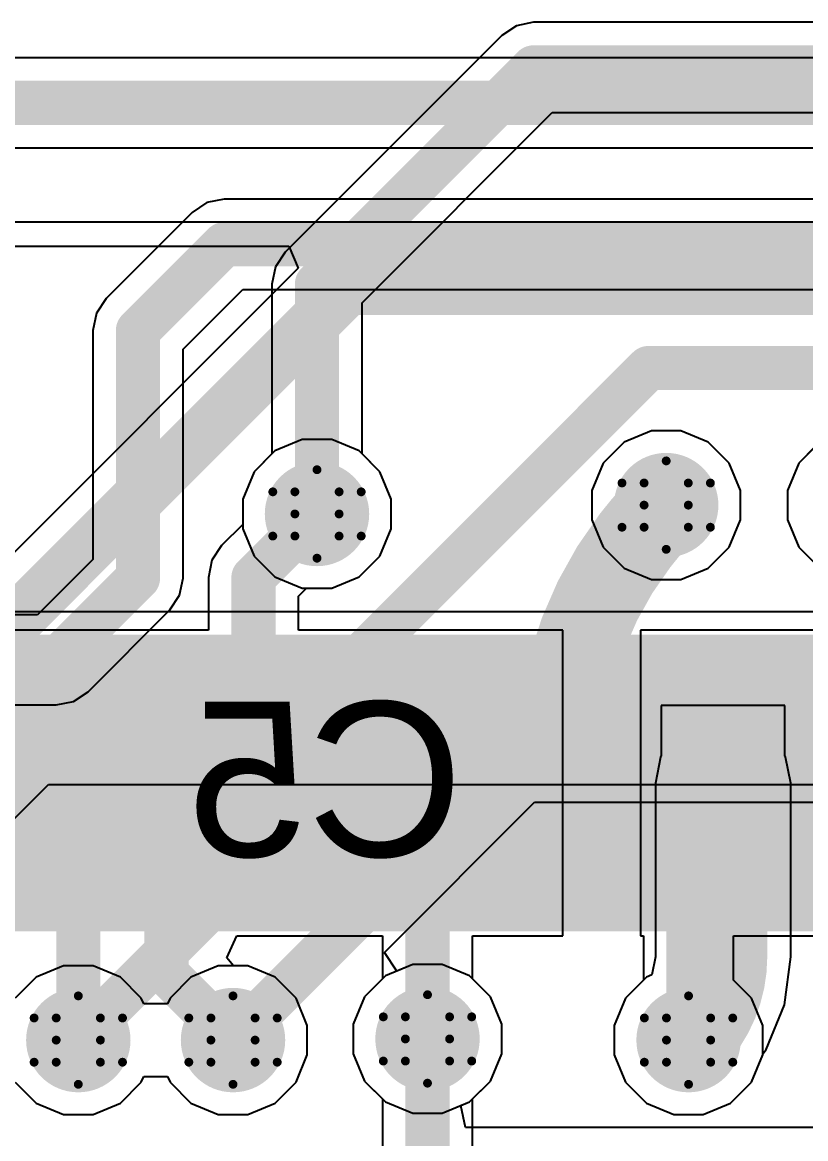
# Model space of a CAD drawing. Header units: inches. Extents: x -0.2 to 15.8, y 0 to 3.5.
# Drawn here: x 0.7143 to 0.8916, y 1.2197 to 1.4722 of the extents above; entities that cross this region are included whole.
import ezdxf

# ---------------------------------------------------------------- set-up
doc = ezdxf.new("R2010")
doc.units = ezdxf.units.IN
doc.header["$MEASUREMENT"] = 0
for name, color, linetype in [('Bottom Layer', 5, 'Continuous'), ('Bottom Overlay', 54, 'Continuous'), ('Bottom Paste', 16, 'Continuous'), ('Bottom Solder', 6, 'Continuous'), ('Drill Drawing', 1, 'Continuous'), ('Signal_1', 16, 'Continuous'), ('Signal_2', 76, 'Continuous'), ('Top Layer', 1, 'Continuous'), ('Top Paste', 8, 'Continuous'), ('Top Solder', 216, 'Continuous'), ('Via Holes', 16, 'Continuous')]:
    doc.layers.add(name, color=color, linetype=linetype)
doc.styles.add('Arial', font='', dxfattribs={"height": 0.2})
doc.styles.get('Arial').set_extended_font_data('Arial')

msp = doc.modelspace()

# ---------------------------------------------------------------- hatches: boundary and pattern name
at = {"layer": 'Bottom Layer'}
h = msp.add_hatch(color=5, dxfattribs=at)
edge = h.paths.add_edge_path()
edge.add_arc((0.86, 1.363), 0.01181, 0, 360)
h = msp.add_hatch(color=5, dxfattribs=at)
edge = h.paths.add_edge_path()
edge.add_arc((0.781, 1.361), 0.01181, 0, 360)
for points in [[(0.82687, 1.28765), (0.82687, 1.31265), (0.84487, 1.31265), (0.84487, 1.28765)], [(0.86387, 1.28765), (0.86387, 1.31265), (0.88187, 1.31265), (0.88187, 1.28765)]]:
    msp.add_hatch(color=5, dxfattribs=at).paths.add_polyline_path(points)
h = msp.add_hatch(color=5, dxfattribs=at)
edge = h.paths.add_edge_path()
edge.add_arc((0.727, 1.242), 0.01181, 0, 360)
h = msp.add_hatch(color=5, dxfattribs=at)
edge = h.paths.add_edge_path()
edge.add_arc((0.762, 1.242), 0.01181, 0, 360)
h = msp.add_hatch(color=5, dxfattribs=at)
edge = h.paths.add_edge_path()
edge.add_arc((0.806, 1.24226), 0.01181, 0, 360)
h = msp.add_hatch(color=5, dxfattribs=at)
edge = h.paths.add_edge_path()
edge.add_arc((0.86506, 1.242), 0.01181, 0, 360)
at = {"layer": 'Bottom Paste'}
for points in [[(0.82687, 1.28765), (0.82687, 1.31265), (0.84487, 1.31265), (0.84487, 1.28765)], [(0.86387, 1.28765), (0.86387, 1.31265), (0.88187, 1.31265), (0.88187, 1.28765)]]:
    msp.add_hatch(color=16, dxfattribs=at).paths.add_polyline_path(points)
at = {"layer": 'Bottom Solder'}
for points in [[(0.82451, 1.28529), (0.82451, 1.31501), (0.84723, 1.31501), (0.84723, 1.28529)], [(0.86151, 1.28529), (0.86151, 1.31501), (0.88423, 1.31501), (0.88423, 1.28529)]]:
    msp.add_hatch(color=6, dxfattribs=at).paths.add_polyline_path(points)
at = {"layer": 'Signal_1'}
h = msp.add_hatch(color=16, dxfattribs=at)
edge = h.paths.add_edge_path()
edge.add_arc((0.86, 1.363), 0.01181, 0, 360)
h = msp.add_hatch(color=16, dxfattribs=at)
edge = h.paths.add_edge_path()
edge.add_arc((0.781, 1.361), 0.01181, 0, 360)
h = msp.add_hatch(color=16, dxfattribs=at)
edge = h.paths.add_edge_path()
edge.add_arc((0.727, 1.242), 0.01181, 0, 360)
h = msp.add_hatch(color=16, dxfattribs=at)
edge = h.paths.add_edge_path()
edge.add_arc((0.762, 1.242), 0.01181, 0, 360)
h = msp.add_hatch(color=16, dxfattribs=at)
edge = h.paths.add_edge_path()
edge.add_arc((0.806, 1.24226), 0.01181, 0, 360)
h = msp.add_hatch(color=16, dxfattribs=at)
edge = h.paths.add_edge_path()
edge.add_arc((0.86506, 1.242), 0.01181, 0, 360)
at = {"layer": 'Signal_2'}
h = msp.add_hatch(color=76, dxfattribs=at)
edge = h.paths.add_edge_path()
edge.add_arc((0.86, 1.363), 0.01181, 0, 360)
h = msp.add_hatch(color=76, dxfattribs=at)
edge = h.paths.add_edge_path()
edge.add_arc((0.781, 1.361), 0.01181, 0, 360)
h = msp.add_hatch(color=76, dxfattribs=at)
edge = h.paths.add_edge_path()
edge.add_arc((0.727, 1.242), 0.01181, 0, 360)
h = msp.add_hatch(color=76, dxfattribs=at)
edge = h.paths.add_edge_path()
edge.add_arc((0.762, 1.242), 0.01181, 0, 360)
h = msp.add_hatch(color=76, dxfattribs=at)
edge = h.paths.add_edge_path()
edge.add_arc((0.806, 1.24226), 0.01181, 0, 360)
h = msp.add_hatch(color=76, dxfattribs=at)
edge = h.paths.add_edge_path()
edge.add_arc((0.86506, 1.242), 0.01181, 0, 360)
at = {"layer": 'Top Layer'}
h = msp.add_hatch(color=1, dxfattribs=at)
edge = h.paths.add_edge_path()
edge.add_arc((0.86, 1.363), 0.01181, 0, 360)
h = msp.add_hatch(color=1, dxfattribs=at)
edge = h.paths.add_edge_path()
edge.add_arc((0.781, 1.361), 0.01181, 0, 360)
for points in [[(0.73317, 1.32968), (0.73317, 1.27062), (0.72136, 1.27062), (0.72136, 1.32968)], [(0.75285, 1.32968), (0.75285, 1.27062), (0.74104, 1.27062), (0.74104, 1.32968)], [(0.77254, 1.32968), (0.77254, 1.27062), (0.76073, 1.27062), (0.76073, 1.32968)], [(0.79222, 1.32968), (0.79222, 1.27062), (0.78041, 1.27062), (0.78041, 1.32968)], [(0.81191, 1.32968), (0.81191, 1.27062), (0.8001, 1.27062), (0.8001, 1.32968)], [(0.83159, 1.32968), (0.83159, 1.27062), (0.81978, 1.27062), (0.81978, 1.32968)], [(0.85128, 1.32968), (0.85128, 1.27062), (0.83947, 1.27062), (0.83947, 1.32968)], [(0.87096, 1.32968), (0.87096, 1.27062), (0.85915, 1.27062), (0.85915, 1.32968)], [(0.89065, 1.32968), (0.89065, 1.27062), (0.87884, 1.27062), (0.87884, 1.32968)]]:
    msp.add_hatch(color=1, dxfattribs=at).paths.add_polyline_path(points)
h = msp.add_hatch(color=1, dxfattribs=at)
edge = h.paths.add_edge_path()
edge.add_arc((0.727, 1.242), 0.01181, 0, 360)
h = msp.add_hatch(color=1, dxfattribs=at)
edge = h.paths.add_edge_path()
edge.add_arc((0.762, 1.242), 0.01181, 0, 360)
h = msp.add_hatch(color=1, dxfattribs=at)
edge = h.paths.add_edge_path()
edge.add_arc((0.806, 1.24226), 0.01181, 0, 360)
h = msp.add_hatch(color=1, dxfattribs=at)
edge = h.paths.add_edge_path()
edge.add_arc((0.86506, 1.242), 0.01181, 0, 360)
at = {"layer": 'Top Paste'}
for points in [[(0.73317, 1.32968), (0.73317, 1.27062), (0.72136, 1.27062), (0.72136, 1.32968)], [(0.75285, 1.32968), (0.75285, 1.27062), (0.74104, 1.27062), (0.74104, 1.32968)], [(0.77254, 1.32968), (0.77254, 1.27062), (0.76073, 1.27062), (0.76073, 1.32968)], [(0.79222, 1.32968), (0.79222, 1.27062), (0.78041, 1.27062), (0.78041, 1.32968)], [(0.81191, 1.32968), (0.81191, 1.27062), (0.8001, 1.27062), (0.8001, 1.32968)], [(0.83159, 1.32968), (0.83159, 1.27062), (0.81978, 1.27062), (0.81978, 1.32968)], [(0.85128, 1.32968), (0.85128, 1.27062), (0.83947, 1.27062), (0.83947, 1.32968)], [(0.87096, 1.32968), (0.87096, 1.27062), (0.85915, 1.27062), (0.85915, 1.32968)], [(0.89065, 1.32968), (0.89065, 1.27062), (0.87884, 1.27062), (0.87884, 1.32968)]]:
    msp.add_hatch(color=8, dxfattribs=at).paths.add_polyline_path(points)
at = {"layer": 'Top Solder'}
for points in [[(0.71748, 1.33368), (0.71748, 1.26662), (0.69767, 1.26662), (0.69767, 1.33368)], [(0.73717, 1.33368), (0.73717, 1.26662), (0.71736, 1.26662), (0.71736, 1.33368)], [(0.75685, 1.33368), (0.75685, 1.26662), (0.73704, 1.26662), (0.73704, 1.33368)], [(0.77654, 1.33368), (0.77654, 1.26662), (0.75673, 1.26662), (0.75673, 1.33368)], [(0.79622, 1.33368), (0.79622, 1.26662), (0.77641, 1.26662), (0.77641, 1.33368)], [(0.81591, 1.33368), (0.81591, 1.26662), (0.7961, 1.26662), (0.7961, 1.33368)], [(0.83559, 1.33368), (0.83559, 1.26662), (0.81578, 1.26662), (0.81578, 1.33368)], [(0.85528, 1.33368), (0.85528, 1.26662), (0.83547, 1.26662), (0.83547, 1.33368)], [(0.87496, 1.33368), (0.87496, 1.26662), (0.85515, 1.26662), (0.85515, 1.33368)], [(0.89465, 1.33368), (0.89465, 1.26662), (0.87484, 1.26662), (0.87484, 1.33368)]]:
    msp.add_hatch(color=216, dxfattribs=at).paths.add_polyline_path(points)
at = {"layer": 'Via Holes'}
h = msp.add_hatch(color=7, dxfattribs=at)
edge = h.paths.add_edge_path()
edge.add_arc((0.86, 1.363), 0.00591, 0, 360)
h = msp.add_hatch(color=7, dxfattribs=at)
edge = h.paths.add_edge_path()
edge.add_arc((0.781, 1.361), 0.00591, 0, 360)
h = msp.add_hatch(color=7, dxfattribs=at)
edge = h.paths.add_edge_path()
edge.add_arc((0.727, 1.242), 0.00591, 0, 360)
h = msp.add_hatch(color=7, dxfattribs=at)
edge = h.paths.add_edge_path()
edge.add_arc((0.762, 1.242), 0.00591, 0, 360)
h = msp.add_hatch(color=7, dxfattribs=at)
edge = h.paths.add_edge_path()
edge.add_arc((0.806, 1.24226), 0.00591, 0, 360)
h = msp.add_hatch(color=7, dxfattribs=at)
edge = h.paths.add_edge_path()
edge.add_arc((0.86506, 1.242), 0.00591, 0, 360)

# ---------------------------------------------------------------- linework, layer by layer
at = {"layer": 'Bottom Layer'}
for p, q in [((0.90612, 1.4642), (0.70511, 1.4642)), ((0.70511, 1.4438), (0.90431, 1.4438)), ((0.76, 1.4322), (0.7561, 1.43142)), ((0.89978, 1.4322), (0.76, 1.4322)), ((0.75279, 1.42921), (0.73329, 1.40971)), ((0.7561, 1.43142), (0.75279, 1.42921)), ((0.7507, 1.39828), (0.76422, 1.4118)), ((0.76422, 1.4118), (0.904, 1.4118)), ((0.73329, 1.40971), (0.73108, 1.4064)), ((0.73108, 1.4064), (0.7303, 1.4025)), ((0.7303, 1.4025), (0.7303, 1.35072)), ((0.7507, 1.3465), (0.7507, 1.39828)), ((0.77766, 1.37781), (0.77148, 1.37525)), ((0.78434, 1.37781), (0.77766, 1.37781)), ((0.79052, 1.37525), (0.78434, 1.37781)), ((0.89475, 1.37725), (0.89002, 1.37252)), ((0.77148, 1.37525), (0.76675, 1.37052)), ((0.79525, 1.37052), (0.79052, 1.37525)), ((0.89002, 1.37252), (0.88747, 1.36634)), ((0.76675, 1.37052), (0.76419, 1.36434)), ((0.79781, 1.36434), (0.79525, 1.37052)), ((0.88747, 1.36634), (0.88747, 1.35966)), ((0.76419, 1.36434), (0.76419, 1.35766)), ((0.79781, 1.35766), (0.79781, 1.36434)), ((0.88747, 1.35966), (0.89002, 1.35348)), ((0.76419, 1.35766), (0.76675, 1.35148)), ((0.79525, 1.35148), (0.79781, 1.35766)), ((0.89002, 1.35348), (0.89475, 1.34875)), ((0.76675, 1.35148), (0.77148, 1.34675)), ((0.79052, 1.34675), (0.79525, 1.35148)), ((0.7303, 1.35072), (0.71778, 1.3382)), ((0.74992, 1.3426), (0.7507, 1.3465)), ((0.77148, 1.34675), (0.77766, 1.34419)), ((0.78434, 1.34419), (0.79052, 1.34675)), ((0.77766, 1.34419), (0.78434, 1.34419)), ((0.74771, 1.33929), (0.74992, 1.3426)), ((0.72921, 1.32079), (0.74771, 1.33929)), ((0.71778, 1.3382), (0.62522, 1.3382)), ((0.7259, 1.31858), (0.72921, 1.32079)), ((0.722, 1.3178), (0.7259, 1.31858)), ((0.621, 1.3178), (0.722, 1.3178)), ((0.88687, 1.31765), (0.85887, 1.31765)), ((0.85887, 1.31765), (0.85887, 1.3062)), ((0.88687, 1.3062), (0.88687, 1.31765)), ((0.85874, 1.306), (0.85758, 1.30015)), ((0.85887, 1.3062), (0.85874, 1.306)), ((0.887, 1.306), (0.88687, 1.3062)), ((0.88816, 1.30015), (0.887, 1.306)), ((0.85758, 1.30015), (0.85758, 1.26087)), ((0.88816, 1.26087), (0.88816, 1.30015)), ((0.85758, 1.26083), (0.85677, 1.25677)), ((0.85758, 1.26087), (0.85758, 1.26083)), ((0.8868, 1.24999), (0.88823, 1.26087)), ((0.88823, 1.26087), (0.88816, 1.26087)), ((0.72366, 1.25881), (0.71748, 1.25625)), ((0.73034, 1.25881), (0.72366, 1.25881)), ((0.73652, 1.25625), (0.73034, 1.25881)), ((0.75866, 1.25881), (0.75248, 1.25625)), ((0.76534, 1.25881), (0.75866, 1.25881)), ((0.77152, 1.25625), (0.76534, 1.25881)), ((0.80266, 1.25907), (0.79648, 1.25651)), ((0.80934, 1.25907), (0.80266, 1.25907)), ((0.81552, 1.25651), (0.80934, 1.25907)), ((0.71748, 1.25625), (0.71275, 1.25152)), ((0.74125, 1.25152), (0.73652, 1.25625)), ((0.75248, 1.25625), (0.74775, 1.25152)), ((0.77625, 1.25152), (0.77152, 1.25625)), ((0.79648, 1.25651), (0.79175, 1.25178)), ((0.82025, 1.25178), (0.81552, 1.25651)), ((0.85553, 1.25625), (0.8508, 1.25152)), ((0.85677, 1.25677), (0.85553, 1.25625)), ((0.74179, 1.25021), (0.74125, 1.25152)), ((0.74721, 1.25021), (0.74179, 1.25021)), ((0.74775, 1.25152), (0.74721, 1.25021)), ((0.77881, 1.24534), (0.77625, 1.25152)), ((0.79175, 1.25178), (0.78919, 1.2456)), ((0.82281, 1.2456), (0.82025, 1.25178)), ((0.8508, 1.25152), (0.84824, 1.24534)), ((0.8826, 1.23985), (0.8868, 1.24999)), ((0.77881, 1.23866), (0.77881, 1.24534)), ((0.78919, 1.2456), (0.78919, 1.23892)), ((0.82281, 1.23892), (0.82281, 1.2456)), ((0.84824, 1.24534), (0.84824, 1.23866)), ((0.88187, 1.23889), (0.8826, 1.23985)), ((0.77625, 1.23248), (0.77881, 1.23866)), ((0.78919, 1.23892), (0.79175, 1.23274)), ((0.82025, 1.23274), (0.82281, 1.23892)), ((0.84824, 1.23866), (0.8508, 1.23248)), ((0.87931, 1.23248), (0.88187, 1.23866)), ((0.88187, 1.23866), (0.88187, 1.23889)), ((0.71275, 1.23248), (0.71748, 1.22775)), ((0.73652, 1.22775), (0.74125, 1.23248)), ((0.74125, 1.23248), (0.74179, 1.23379)), ((0.74179, 1.23379), (0.74721, 1.23379)), ((0.74721, 1.23379), (0.74775, 1.23248)), ((0.74775, 1.23248), (0.75248, 1.22775)), ((0.77152, 1.22775), (0.77625, 1.23248)), ((0.79175, 1.23274), (0.79648, 1.22801)), ((0.81552, 1.22801), (0.82025, 1.23274)), ((0.8508, 1.23248), (0.85553, 1.22775)), ((0.87458, 1.22775), (0.87931, 1.23248)), ((0.71748, 1.22775), (0.72366, 1.22519)), ((0.73034, 1.22519), (0.73652, 1.22775)), ((0.75248, 1.22775), (0.75866, 1.22519)), ((0.76534, 1.22519), (0.77152, 1.22775)), ((0.79648, 1.22801), (0.80266, 1.22545)), ((0.80934, 1.22545), (0.81552, 1.22801)), ((0.85553, 1.22775), (0.86171, 1.22519)), ((0.8684, 1.22519), (0.87458, 1.22775)), ((0.72366, 1.22519), (0.73034, 1.22519)), ((0.75866, 1.22519), (0.76534, 1.22519)), ((0.80266, 1.22545), (0.80934, 1.22545)), ((0.86171, 1.22519), (0.8684, 1.22519))]:
    msp.add_line(p, q, dxfattribs=at)
for points in [[(0.69153, 1.454, 0.01, 0.01, 0), (0.91035, 1.454, 0.01, 0.01, 0)], [(0.7405, 1.4025, 0.01, 0.01, 0), (0.76, 1.422, 0.01, 0.01, 0)], [(0.76, 1.422, 0.01, 0.01, 0), (0.904, 1.422, 0.01, 0.01, 0)], [(0.7405, 1.3465, 0.01, 0.01, 0), (0.7405, 1.4025, 0.01, 0.01, 0)], [(0.85295, 1.35497, 0.02, 0.02, -0.032461), (0.86, 1.363, 0.02, 0.02, 0)], [(0.83608, 1.31055, 0.02, 0.02, -0.147325), (0.85295, 1.35497, 0.02, 0.02, 0)], [(0.722, 1.328, 0.01, 0.01, 0), (0.7405, 1.3465, 0.01, 0.01, 0)], [(0.621, 1.328, 0.01, 0.01, 0), (0.722, 1.328, 0.01, 0.01, 0)], [(0.83587, 1.30475, 0.02, 0.02, -0.017629), (0.83608, 1.31055, 0.02, 0.02, 0)], [(0.83608, 1.3, 0.02, 0.02, 0), (0.83608, 1.31055, 0.02, 0.02, 0)], [(0.83587, 1.30015, 0.02, 0.02, 0), (0.83587, 1.30475, 0.02, 0.02, 0)], [(0.87287, 1.26087, 0.02, 0.02, 0), (0.87287, 1.30015, 0.02, 0.02, 0)], [(0.87287, 1.26087, 0.02, 0.02, -0.198912), (0.86506, 1.242, 0.02, 0.02, 0)]]:
    msp.add_lwpolyline(points, format="xyseb", dxfattribs=at)
for points in [[(0.7575, 1.422, 0.005, 0.005, 1), (0.7625, 1.422, 0.005, 0.005, 1)], [(0.7575, 1.422, 0.005, 0.005, 1), (0.7625, 1.422, 0.005, 0.005, 1)], [(0.738, 1.4025, 0.005, 0.005, 1), (0.743, 1.4025, 0.005, 0.005, 1)], [(0.738, 1.4025, 0.005, 0.005, 1), (0.743, 1.4025, 0.005, 0.005, 1)], [(0.855, 1.363, 0.01, 0.01, 1), (0.865, 1.363, 0.01, 0.01, 1)], [(0.84795, 1.35497, 0.01, 0.01, 1), (0.85795, 1.35497, 0.01, 0.01, 1)], [(0.84795, 1.35497, 0.01, 0.01, 1), (0.85795, 1.35497, 0.01, 0.01, 1)], [(0.738, 1.3465, 0.005, 0.005, 1), (0.743, 1.3465, 0.005, 0.005, 1)], [(0.738, 1.3465, 0.005, 0.005, 1), (0.743, 1.3465, 0.005, 0.005, 1)], [(0.7195, 1.328, 0.005, 0.005, 1), (0.7245, 1.328, 0.005, 0.005, 1)], [(0.7195, 1.328, 0.005, 0.005, 1), (0.7245, 1.328, 0.005, 0.005, 1)], [(0.83108, 1.31055, 0.01, 0.01, 1), (0.84108, 1.31055, 0.01, 0.01, 1)], [(0.83108, 1.31055, 0.01, 0.01, 1), (0.84108, 1.31055, 0.01, 0.01, 1)], [(0.83108, 1.31055, 0.01, 0.01, 1), (0.84108, 1.31055, 0.01, 0.01, 1)], [(0.83087, 1.30475, 0.01, 0.01, 1), (0.84087, 1.30475, 0.01, 0.01, 1)], [(0.83087, 1.30475, 0.01, 0.01, 1), (0.84087, 1.30475, 0.01, 0.01, 1)], [(0.83087, 1.30015, 0.01, 0.01, 1), (0.84087, 1.30015, 0.01, 0.01, 1)], [(0.83108, 1.3, 0.01, 0.01, 1), (0.84108, 1.3, 0.01, 0.01, 1)], [(0.86787, 1.30015, 0.01, 0.01, 1), (0.87787, 1.30015, 0.01, 0.01, 1)], [(0.86787, 1.26087, 0.01, 0.01, 1), (0.87787, 1.26087, 0.01, 0.01, 1)], [(0.86787, 1.26087, 0.01, 0.01, 1), (0.87787, 1.26087, 0.01, 0.01, 1)], [(0.86006, 1.242, 0.01, 0.01, 1), (0.87006, 1.242, 0.01, 0.01, 1)]]:
    msp.add_lwpolyline(points, format="xyseb", close=True, dxfattribs=at)
at = {"layer": 'Bottom Overlay'}
for points in [[(0.82337, 1.28415, 0.005, 0.005, 0), (0.82337, 1.31615, 0.005, 0.005, 0)], [(0.82337, 1.31615, 0.005, 0.005, 0), (0.84337, 1.31615, 0.005, 0.005, 0)], [(0.86537, 1.31615, 0.005, 0.005, 0), (0.88537, 1.31615, 0.005, 0.005, 0)], [(0.88537, 1.28415, 0.005, 0.005, 0), (0.88537, 1.31615, 0.005, 0.005, 0)], [(0.82337, 1.28415, 0.005, 0.005, 0), (0.84337, 1.28415, 0.005, 0.005, 0)], [(0.86537, 1.28415, 0.005, 0.005, 0), (0.88537, 1.28415, 0.005, 0.005, 0)]]:
    msp.add_lwpolyline(points, format="xyseb", dxfattribs=at)
for points in [[(0.82212, 1.31615, 0.0025, 0.0025, 1), (0.82462, 1.31615, 0.0025, 0.0025, 1)], [(0.82212, 1.31615, 0.0025, 0.0025, 1), (0.82462, 1.31615, 0.0025, 0.0025, 1)], [(0.84212, 1.31615, 0.0025, 0.0025, 1), (0.84462, 1.31615, 0.0025, 0.0025, 1)], [(0.86412, 1.31615, 0.0025, 0.0025, 1), (0.86662, 1.31615, 0.0025, 0.0025, 1)], [(0.88412, 1.31615, 0.0025, 0.0025, 1), (0.88662, 1.31615, 0.0025, 0.0025, 1)], [(0.88412, 1.31615, 0.0025, 0.0025, 1), (0.88662, 1.31615, 0.0025, 0.0025, 1)], [(0.82212, 1.28415, 0.0025, 0.0025, 1), (0.82462, 1.28415, 0.0025, 0.0025, 1)], [(0.82212, 1.28415, 0.0025, 0.0025, 1), (0.82462, 1.28415, 0.0025, 0.0025, 1)], [(0.84212, 1.28415, 0.0025, 0.0025, 1), (0.84462, 1.28415, 0.0025, 0.0025, 1)], [(0.86412, 1.28415, 0.0025, 0.0025, 1), (0.86662, 1.28415, 0.0025, 0.0025, 1)], [(0.88412, 1.28415, 0.0025, 0.0025, 1), (0.88662, 1.28415, 0.0025, 0.0025, 1)], [(0.88412, 1.28415, 0.0025, 0.0025, 1), (0.88662, 1.28415, 0.0025, 0.0025, 1)]]:
    msp.add_lwpolyline(points, format="xyseb", close=True, dxfattribs=at)
at = {"layer": 'Drill Drawing'}
for points in [[(0.855, 1.368, 0.002, 0.002, 0), (0.86, 1.373, 0.002, 0.002, 0)], [(0.86, 1.373, 0.002, 0.002, 0), (0.865, 1.368, 0.002, 0.002, 0)], [(0.776, 1.366, 0.002, 0.002, 0), (0.781, 1.371, 0.002, 0.002, 0)], [(0.781, 1.371, 0.002, 0.002, 0), (0.786, 1.366, 0.002, 0.002, 0)], [(0.85, 1.368, 0.002, 0.002, 0), (0.855, 1.363, 0.002, 0.002, 0)], [(0.85, 1.368, 0.002, 0.002, 0), (0.855, 1.368, 0.002, 0.002, 0)], [(0.865, 1.368, 0.002, 0.002, 0), (0.87, 1.368, 0.002, 0.002, 0)], [(0.865, 1.363, 0.002, 0.002, 0), (0.87, 1.368, 0.002, 0.002, 0)], [(0.771, 1.366, 0.002, 0.002, 0), (0.776, 1.361, 0.002, 0.002, 0)], [(0.771, 1.366, 0.002, 0.002, 0), (0.776, 1.366, 0.002, 0.002, 0)], [(0.786, 1.366, 0.002, 0.002, 0), (0.791, 1.366, 0.002, 0.002, 0)], [(0.786, 1.361, 0.002, 0.002, 0), (0.791, 1.366, 0.002, 0.002, 0)], [(0.85, 1.358, 0.002, 0.002, 0), (0.855, 1.363, 0.002, 0.002, 0)], [(0.865, 1.363, 0.002, 0.002, 0), (0.87, 1.358, 0.002, 0.002, 0)], [(0.771, 1.356, 0.002, 0.002, 0), (0.776, 1.361, 0.002, 0.002, 0)], [(0.786, 1.361, 0.002, 0.002, 0), (0.791, 1.356, 0.002, 0.002, 0)], [(0.85, 1.358, 0.002, 0.002, 0), (0.855, 1.358, 0.002, 0.002, 0)], [(0.855, 1.358, 0.002, 0.002, 0), (0.86, 1.353, 0.002, 0.002, 0)], [(0.86, 1.353, 0.002, 0.002, 0), (0.865, 1.358, 0.002, 0.002, 0)], [(0.865, 1.358, 0.002, 0.002, 0), (0.87, 1.358, 0.002, 0.002, 0)], [(0.771, 1.356, 0.002, 0.002, 0), (0.776, 1.356, 0.002, 0.002, 0)], [(0.776, 1.356, 0.002, 0.002, 0), (0.781, 1.351, 0.002, 0.002, 0)], [(0.781, 1.351, 0.002, 0.002, 0), (0.786, 1.356, 0.002, 0.002, 0)], [(0.786, 1.356, 0.002, 0.002, 0), (0.791, 1.356, 0.002, 0.002, 0)], [(0.722, 1.247, 0.002, 0.002, 0), (0.727, 1.252, 0.002, 0.002, 0)], [(0.727, 1.252, 0.002, 0.002, 0), (0.732, 1.247, 0.002, 0.002, 0)], [(0.757, 1.247, 0.002, 0.002, 0), (0.762, 1.252, 0.002, 0.002, 0)], [(0.762, 1.252, 0.002, 0.002, 0), (0.767, 1.247, 0.002, 0.002, 0)], [(0.801, 1.24726, 0.002, 0.002, 0), (0.806, 1.25226, 0.002, 0.002, 0)], [(0.806, 1.25226, 0.002, 0.002, 0), (0.811, 1.24726, 0.002, 0.002, 0)], [(0.86006, 1.247, 0.002, 0.002, 0), (0.86506, 1.252, 0.002, 0.002, 0)], [(0.86506, 1.252, 0.002, 0.002, 0), (0.87006, 1.247, 0.002, 0.002, 0)], [(0.717, 1.247, 0.002, 0.002, 0), (0.722, 1.242, 0.002, 0.002, 0)], [(0.717, 1.247, 0.002, 0.002, 0), (0.722, 1.247, 0.002, 0.002, 0)], [(0.732, 1.247, 0.002, 0.002, 0), (0.737, 1.247, 0.002, 0.002, 0)], [(0.732, 1.242, 0.002, 0.002, 0), (0.737, 1.247, 0.002, 0.002, 0)], [(0.752, 1.247, 0.002, 0.002, 0), (0.757, 1.242, 0.002, 0.002, 0)], [(0.752, 1.247, 0.002, 0.002, 0), (0.757, 1.247, 0.002, 0.002, 0)], [(0.767, 1.247, 0.002, 0.002, 0), (0.772, 1.247, 0.002, 0.002, 0)], [(0.767, 1.242, 0.002, 0.002, 0), (0.772, 1.247, 0.002, 0.002, 0)], [(0.796, 1.24726, 0.002, 0.002, 0), (0.801, 1.24226, 0.002, 0.002, 0)], [(0.796, 1.24726, 0.002, 0.002, 0), (0.801, 1.24726, 0.002, 0.002, 0)], [(0.811, 1.24726, 0.002, 0.002, 0), (0.816, 1.24726, 0.002, 0.002, 0)], [(0.811, 1.24226, 0.002, 0.002, 0), (0.816, 1.24726, 0.002, 0.002, 0)], [(0.85506, 1.247, 0.002, 0.002, 0), (0.86006, 1.242, 0.002, 0.002, 0)], [(0.85506, 1.247, 0.002, 0.002, 0), (0.86006, 1.247, 0.002, 0.002, 0)], [(0.87006, 1.247, 0.002, 0.002, 0), (0.87506, 1.247, 0.002, 0.002, 0)], [(0.87006, 1.242, 0.002, 0.002, 0), (0.87506, 1.247, 0.002, 0.002, 0)], [(0.717, 1.237, 0.002, 0.002, 0), (0.722, 1.242, 0.002, 0.002, 0)], [(0.732, 1.242, 0.002, 0.002, 0), (0.737, 1.237, 0.002, 0.002, 0)], [(0.752, 1.237, 0.002, 0.002, 0), (0.757, 1.242, 0.002, 0.002, 0)], [(0.767, 1.242, 0.002, 0.002, 0), (0.772, 1.237, 0.002, 0.002, 0)], [(0.796, 1.23726, 0.002, 0.002, 0), (0.801, 1.24226, 0.002, 0.002, 0)], [(0.811, 1.24226, 0.002, 0.002, 0), (0.816, 1.23726, 0.002, 0.002, 0)], [(0.85506, 1.237, 0.002, 0.002, 0), (0.86006, 1.242, 0.002, 0.002, 0)], [(0.87006, 1.242, 0.002, 0.002, 0), (0.87506, 1.237, 0.002, 0.002, 0)], [(0.717, 1.237, 0.002, 0.002, 0), (0.722, 1.237, 0.002, 0.002, 0)], [(0.722, 1.237, 0.002, 0.002, 0), (0.727, 1.232, 0.002, 0.002, 0)], [(0.727, 1.232, 0.002, 0.002, 0), (0.732, 1.237, 0.002, 0.002, 0)], [(0.732, 1.237, 0.002, 0.002, 0), (0.737, 1.237, 0.002, 0.002, 0)], [(0.752, 1.237, 0.002, 0.002, 0), (0.757, 1.237, 0.002, 0.002, 0)], [(0.757, 1.237, 0.002, 0.002, 0), (0.762, 1.232, 0.002, 0.002, 0)], [(0.762, 1.232, 0.002, 0.002, 0), (0.767, 1.237, 0.002, 0.002, 0)], [(0.767, 1.237, 0.002, 0.002, 0), (0.772, 1.237, 0.002, 0.002, 0)], [(0.796, 1.23726, 0.002, 0.002, 0), (0.801, 1.23726, 0.002, 0.002, 0)], [(0.801, 1.23726, 0.002, 0.002, 0), (0.806, 1.23226, 0.002, 0.002, 0)], [(0.806, 1.23226, 0.002, 0.002, 0), (0.811, 1.23726, 0.002, 0.002, 0)], [(0.811, 1.23726, 0.002, 0.002, 0), (0.816, 1.23726, 0.002, 0.002, 0)], [(0.85506, 1.237, 0.002, 0.002, 0), (0.86006, 1.237, 0.002, 0.002, 0)], [(0.86006, 1.237, 0.002, 0.002, 0), (0.86506, 1.232, 0.002, 0.002, 0)], [(0.86506, 1.232, 0.002, 0.002, 0), (0.87006, 1.237, 0.002, 0.002, 0)], [(0.87006, 1.237, 0.002, 0.002, 0), (0.87506, 1.237, 0.002, 0.002, 0)]]:
    msp.add_lwpolyline(points, format="xyseb", dxfattribs=at)
for points in [[(0.8595, 1.373, 0.001, 0.001, 1), (0.8605, 1.373, 0.001, 0.001, 1)], [(0.8595, 1.373, 0.001, 0.001, 1), (0.8605, 1.373, 0.001, 0.001, 1)], [(0.7805, 1.371, 0.001, 0.001, 1), (0.7815, 1.371, 0.001, 0.001, 1)], [(0.7805, 1.371, 0.001, 0.001, 1), (0.7815, 1.371, 0.001, 0.001, 1)], [(0.8495, 1.368, 0.001, 0.001, 1), (0.8505, 1.368, 0.001, 0.001, 1)], [(0.8495, 1.368, 0.001, 0.001, 1), (0.8505, 1.368, 0.001, 0.001, 1)], [(0.8545, 1.368, 0.001, 0.001, 1), (0.8555, 1.368, 0.001, 0.001, 1)], [(0.8545, 1.368, 0.001, 0.001, 1), (0.8555, 1.368, 0.001, 0.001, 1)], [(0.8645, 1.368, 0.001, 0.001, 1), (0.8655, 1.368, 0.001, 0.001, 1)], [(0.8645, 1.368, 0.001, 0.001, 1), (0.8655, 1.368, 0.001, 0.001, 1)], [(0.8695, 1.368, 0.001, 0.001, 1), (0.8705, 1.368, 0.001, 0.001, 1)], [(0.8695, 1.368, 0.001, 0.001, 1), (0.8705, 1.368, 0.001, 0.001, 1)], [(0.7705, 1.366, 0.001, 0.001, 1), (0.7715, 1.366, 0.001, 0.001, 1)], [(0.7705, 1.366, 0.001, 0.001, 1), (0.7715, 1.366, 0.001, 0.001, 1)], [(0.7755, 1.366, 0.001, 0.001, 1), (0.7765, 1.366, 0.001, 0.001, 1)], [(0.7755, 1.366, 0.001, 0.001, 1), (0.7765, 1.366, 0.001, 0.001, 1)], [(0.7855, 1.366, 0.001, 0.001, 1), (0.7865, 1.366, 0.001, 0.001, 1)], [(0.7855, 1.366, 0.001, 0.001, 1), (0.7865, 1.366, 0.001, 0.001, 1)], [(0.7905, 1.366, 0.001, 0.001, 1), (0.7915, 1.366, 0.001, 0.001, 1)], [(0.7905, 1.366, 0.001, 0.001, 1), (0.7915, 1.366, 0.001, 0.001, 1)], [(0.8545, 1.363, 0.001, 0.001, 1), (0.8555, 1.363, 0.001, 0.001, 1)], [(0.8545, 1.363, 0.001, 0.001, 1), (0.8555, 1.363, 0.001, 0.001, 1)], [(0.8645, 1.363, 0.001, 0.001, 1), (0.8655, 1.363, 0.001, 0.001, 1)], [(0.8645, 1.363, 0.001, 0.001, 1), (0.8655, 1.363, 0.001, 0.001, 1)], [(0.7755, 1.361, 0.001, 0.001, 1), (0.7765, 1.361, 0.001, 0.001, 1)], [(0.7755, 1.361, 0.001, 0.001, 1), (0.7765, 1.361, 0.001, 0.001, 1)], [(0.7855, 1.361, 0.001, 0.001, 1), (0.7865, 1.361, 0.001, 0.001, 1)], [(0.7855, 1.361, 0.001, 0.001, 1), (0.7865, 1.361, 0.001, 0.001, 1)], [(0.8495, 1.358, 0.001, 0.001, 1), (0.8505, 1.358, 0.001, 0.001, 1)], [(0.8495, 1.358, 0.001, 0.001, 1), (0.8505, 1.358, 0.001, 0.001, 1)], [(0.8545, 1.358, 0.001, 0.001, 1), (0.8555, 1.358, 0.001, 0.001, 1)], [(0.8545, 1.358, 0.001, 0.001, 1), (0.8555, 1.358, 0.001, 0.001, 1)], [(0.8645, 1.358, 0.001, 0.001, 1), (0.8655, 1.358, 0.001, 0.001, 1)], [(0.8645, 1.358, 0.001, 0.001, 1), (0.8655, 1.358, 0.001, 0.001, 1)], [(0.8695, 1.358, 0.001, 0.001, 1), (0.8705, 1.358, 0.001, 0.001, 1)], [(0.8695, 1.358, 0.001, 0.001, 1), (0.8705, 1.358, 0.001, 0.001, 1)], [(0.7705, 1.356, 0.001, 0.001, 1), (0.7715, 1.356, 0.001, 0.001, 1)], [(0.7705, 1.356, 0.001, 0.001, 1), (0.7715, 1.356, 0.001, 0.001, 1)], [(0.7755, 1.356, 0.001, 0.001, 1), (0.7765, 1.356, 0.001, 0.001, 1)], [(0.7755, 1.356, 0.001, 0.001, 1), (0.7765, 1.356, 0.001, 0.001, 1)], [(0.7855, 1.356, 0.001, 0.001, 1), (0.7865, 1.356, 0.001, 0.001, 1)], [(0.7855, 1.356, 0.001, 0.001, 1), (0.7865, 1.356, 0.001, 0.001, 1)], [(0.7905, 1.356, 0.001, 0.001, 1), (0.7915, 1.356, 0.001, 0.001, 1)], [(0.7905, 1.356, 0.001, 0.001, 1), (0.7915, 1.356, 0.001, 0.001, 1)], [(0.8595, 1.353, 0.001, 0.001, 1), (0.8605, 1.353, 0.001, 0.001, 1)], [(0.8595, 1.353, 0.001, 0.001, 1), (0.8605, 1.353, 0.001, 0.001, 1)], [(0.7805, 1.351, 0.001, 0.001, 1), (0.7815, 1.351, 0.001, 0.001, 1)], [(0.7805, 1.351, 0.001, 0.001, 1), (0.7815, 1.351, 0.001, 0.001, 1)], [(0.7265, 1.252, 0.001, 0.001, 1), (0.7275, 1.252, 0.001, 0.001, 1)], [(0.7265, 1.252, 0.001, 0.001, 1), (0.7275, 1.252, 0.001, 0.001, 1)], [(0.7615, 1.252, 0.001, 0.001, 1), (0.7625, 1.252, 0.001, 0.001, 1)], [(0.7615, 1.252, 0.001, 0.001, 1), (0.7625, 1.252, 0.001, 0.001, 1)], [(0.8055, 1.25226, 0.001, 0.001, 1), (0.8065, 1.25226, 0.001, 0.001, 1)], [(0.8055, 1.25226, 0.001, 0.001, 1), (0.8065, 1.25226, 0.001, 0.001, 1)], [(0.86456, 1.252, 0.001, 0.001, 1), (0.86556, 1.252, 0.001, 0.001, 1)], [(0.86456, 1.252, 0.001, 0.001, 1), (0.86556, 1.252, 0.001, 0.001, 1)], [(0.7165, 1.247, 0.001, 0.001, 1), (0.7175, 1.247, 0.001, 0.001, 1)], [(0.7165, 1.247, 0.001, 0.001, 1), (0.7175, 1.247, 0.001, 0.001, 1)], [(0.7215, 1.247, 0.001, 0.001, 1), (0.7225, 1.247, 0.001, 0.001, 1)], [(0.7215, 1.247, 0.001, 0.001, 1), (0.7225, 1.247, 0.001, 0.001, 1)], [(0.7315, 1.247, 0.001, 0.001, 1), (0.7325, 1.247, 0.001, 0.001, 1)], [(0.7315, 1.247, 0.001, 0.001, 1), (0.7325, 1.247, 0.001, 0.001, 1)], [(0.7365, 1.247, 0.001, 0.001, 1), (0.7375, 1.247, 0.001, 0.001, 1)], [(0.7365, 1.247, 0.001, 0.001, 1), (0.7375, 1.247, 0.001, 0.001, 1)], [(0.7515, 1.247, 0.001, 0.001, 1), (0.7525, 1.247, 0.001, 0.001, 1)], [(0.7515, 1.247, 0.001, 0.001, 1), (0.7525, 1.247, 0.001, 0.001, 1)], [(0.7565, 1.247, 0.001, 0.001, 1), (0.7575, 1.247, 0.001, 0.001, 1)], [(0.7565, 1.247, 0.001, 0.001, 1), (0.7575, 1.247, 0.001, 0.001, 1)], [(0.7665, 1.247, 0.001, 0.001, 1), (0.7675, 1.247, 0.001, 0.001, 1)], [(0.7665, 1.247, 0.001, 0.001, 1), (0.7675, 1.247, 0.001, 0.001, 1)], [(0.7715, 1.247, 0.001, 0.001, 1), (0.7725, 1.247, 0.001, 0.001, 1)], [(0.7715, 1.247, 0.001, 0.001, 1), (0.7725, 1.247, 0.001, 0.001, 1)], [(0.7955, 1.24726, 0.001, 0.001, 1), (0.7965, 1.24726, 0.001, 0.001, 1)], [(0.7955, 1.24726, 0.001, 0.001, 1), (0.7965, 1.24726, 0.001, 0.001, 1)], [(0.8005, 1.24726, 0.001, 0.001, 1), (0.8015, 1.24726, 0.001, 0.001, 1)], [(0.8005, 1.24726, 0.001, 0.001, 1), (0.8015, 1.24726, 0.001, 0.001, 1)], [(0.8105, 1.24726, 0.001, 0.001, 1), (0.8115, 1.24726, 0.001, 0.001, 1)], [(0.8105, 1.24726, 0.001, 0.001, 1), (0.8115, 1.24726, 0.001, 0.001, 1)], [(0.8155, 1.24726, 0.001, 0.001, 1), (0.8165, 1.24726, 0.001, 0.001, 1)], [(0.8155, 1.24726, 0.001, 0.001, 1), (0.8165, 1.24726, 0.001, 0.001, 1)], [(0.85456, 1.247, 0.001, 0.001, 1), (0.85556, 1.247, 0.001, 0.001, 1)], [(0.85456, 1.247, 0.001, 0.001, 1), (0.85556, 1.247, 0.001, 0.001, 1)], [(0.85956, 1.247, 0.001, 0.001, 1), (0.86056, 1.247, 0.001, 0.001, 1)], [(0.85956, 1.247, 0.001, 0.001, 1), (0.86056, 1.247, 0.001, 0.001, 1)], [(0.86956, 1.247, 0.001, 0.001, 1), (0.87056, 1.247, 0.001, 0.001, 1)], [(0.86956, 1.247, 0.001, 0.001, 1), (0.87056, 1.247, 0.001, 0.001, 1)], [(0.87456, 1.247, 0.001, 0.001, 1), (0.87556, 1.247, 0.001, 0.001, 1)], [(0.87456, 1.247, 0.001, 0.001, 1), (0.87556, 1.247, 0.001, 0.001, 1)], [(0.7215, 1.242, 0.001, 0.001, 1), (0.7225, 1.242, 0.001, 0.001, 1)], [(0.7215, 1.242, 0.001, 0.001, 1), (0.7225, 1.242, 0.001, 0.001, 1)], [(0.7315, 1.242, 0.001, 0.001, 1), (0.7325, 1.242, 0.001, 0.001, 1)], [(0.7315, 1.242, 0.001, 0.001, 1), (0.7325, 1.242, 0.001, 0.001, 1)], [(0.7565, 1.242, 0.001, 0.001, 1), (0.7575, 1.242, 0.001, 0.001, 1)], [(0.7565, 1.242, 0.001, 0.001, 1), (0.7575, 1.242, 0.001, 0.001, 1)], [(0.7665, 1.242, 0.001, 0.001, 1), (0.7675, 1.242, 0.001, 0.001, 1)], [(0.7665, 1.242, 0.001, 0.001, 1), (0.7675, 1.242, 0.001, 0.001, 1)], [(0.8005, 1.24226, 0.001, 0.001, 1), (0.8015, 1.24226, 0.001, 0.001, 1)], [(0.8005, 1.24226, 0.001, 0.001, 1), (0.8015, 1.24226, 0.001, 0.001, 1)], [(0.8105, 1.24226, 0.001, 0.001, 1), (0.8115, 1.24226, 0.001, 0.001, 1)], [(0.8105, 1.24226, 0.001, 0.001, 1), (0.8115, 1.24226, 0.001, 0.001, 1)], [(0.85956, 1.242, 0.001, 0.001, 1), (0.86056, 1.242, 0.001, 0.001, 1)], [(0.85956, 1.242, 0.001, 0.001, 1), (0.86056, 1.242, 0.001, 0.001, 1)], [(0.86956, 1.242, 0.001, 0.001, 1), (0.87056, 1.242, 0.001, 0.001, 1)], [(0.86956, 1.242, 0.001, 0.001, 1), (0.87056, 1.242, 0.001, 0.001, 1)], [(0.7165, 1.237, 0.001, 0.001, 1), (0.7175, 1.237, 0.001, 0.001, 1)], [(0.7165, 1.237, 0.001, 0.001, 1), (0.7175, 1.237, 0.001, 0.001, 1)], [(0.7215, 1.237, 0.001, 0.001, 1), (0.7225, 1.237, 0.001, 0.001, 1)], [(0.7215, 1.237, 0.001, 0.001, 1), (0.7225, 1.237, 0.001, 0.001, 1)], [(0.7315, 1.237, 0.001, 0.001, 1), (0.7325, 1.237, 0.001, 0.001, 1)], [(0.7315, 1.237, 0.001, 0.001, 1), (0.7325, 1.237, 0.001, 0.001, 1)], [(0.7365, 1.237, 0.001, 0.001, 1), (0.7375, 1.237, 0.001, 0.001, 1)], [(0.7365, 1.237, 0.001, 0.001, 1), (0.7375, 1.237, 0.001, 0.001, 1)], [(0.7515, 1.237, 0.001, 0.001, 1), (0.7525, 1.237, 0.001, 0.001, 1)], [(0.7515, 1.237, 0.001, 0.001, 1), (0.7525, 1.237, 0.001, 0.001, 1)], [(0.7565, 1.237, 0.001, 0.001, 1), (0.7575, 1.237, 0.001, 0.001, 1)], [(0.7565, 1.237, 0.001, 0.001, 1), (0.7575, 1.237, 0.001, 0.001, 1)], [(0.7665, 1.237, 0.001, 0.001, 1), (0.7675, 1.237, 0.001, 0.001, 1)], [(0.7665, 1.237, 0.001, 0.001, 1), (0.7675, 1.237, 0.001, 0.001, 1)], [(0.7715, 1.237, 0.001, 0.001, 1), (0.7725, 1.237, 0.001, 0.001, 1)], [(0.7715, 1.237, 0.001, 0.001, 1), (0.7725, 1.237, 0.001, 0.001, 1)], [(0.7955, 1.23726, 0.001, 0.001, 1), (0.7965, 1.23726, 0.001, 0.001, 1)], [(0.7955, 1.23726, 0.001, 0.001, 1), (0.7965, 1.23726, 0.001, 0.001, 1)], [(0.8005, 1.23726, 0.001, 0.001, 1), (0.8015, 1.23726, 0.001, 0.001, 1)], [(0.8005, 1.23726, 0.001, 0.001, 1), (0.8015, 1.23726, 0.001, 0.001, 1)], [(0.8105, 1.23726, 0.001, 0.001, 1), (0.8115, 1.23726, 0.001, 0.001, 1)], [(0.8105, 1.23726, 0.001, 0.001, 1), (0.8115, 1.23726, 0.001, 0.001, 1)], [(0.8155, 1.23726, 0.001, 0.001, 1), (0.8165, 1.23726, 0.001, 0.001, 1)], [(0.8155, 1.23726, 0.001, 0.001, 1), (0.8165, 1.23726, 0.001, 0.001, 1)], [(0.85456, 1.237, 0.001, 0.001, 1), (0.85556, 1.237, 0.001, 0.001, 1)], [(0.85456, 1.237, 0.001, 0.001, 1), (0.85556, 1.237, 0.001, 0.001, 1)], [(0.85956, 1.237, 0.001, 0.001, 1), (0.86056, 1.237, 0.001, 0.001, 1)], [(0.85956, 1.237, 0.001, 0.001, 1), (0.86056, 1.237, 0.001, 0.001, 1)], [(0.86956, 1.237, 0.001, 0.001, 1), (0.87056, 1.237, 0.001, 0.001, 1)], [(0.86956, 1.237, 0.001, 0.001, 1), (0.87056, 1.237, 0.001, 0.001, 1)], [(0.87456, 1.237, 0.001, 0.001, 1), (0.87556, 1.237, 0.001, 0.001, 1)], [(0.87456, 1.237, 0.001, 0.001, 1), (0.87556, 1.237, 0.001, 0.001, 1)], [(0.7265, 1.232, 0.001, 0.001, 1), (0.7275, 1.232, 0.001, 0.001, 1)], [(0.7265, 1.232, 0.001, 0.001, 1), (0.7275, 1.232, 0.001, 0.001, 1)], [(0.7615, 1.232, 0.001, 0.001, 1), (0.7625, 1.232, 0.001, 0.001, 1)], [(0.7615, 1.232, 0.001, 0.001, 1), (0.7625, 1.232, 0.001, 0.001, 1)], [(0.8055, 1.23226, 0.001, 0.001, 1), (0.8065, 1.23226, 0.001, 0.001, 1)], [(0.8055, 1.23226, 0.001, 0.001, 1), (0.8065, 1.23226, 0.001, 0.001, 1)], [(0.86456, 1.232, 0.001, 0.001, 1), (0.86556, 1.232, 0.001, 0.001, 1)], [(0.86456, 1.232, 0.001, 0.001, 1), (0.86556, 1.232, 0.001, 0.001, 1)]]:
    msp.add_lwpolyline(points, format="xyseb", close=True, dxfattribs=at)
at = {"layer": 'Signal_1'}
for p, q in [((0.83, 1.4722), (0.8261, 1.47142)), ((1.37078, 1.4722), (0.83, 1.4722)), ((0.8261, 1.47142), (0.82279, 1.46921)), ((0.82279, 1.46921), (0.77379, 1.42021)), ((0.7912, 1.40878), (0.83422, 1.4518)), ((0.83422, 1.4518), (0.93885, 1.4518)), ((0.77379, 1.42021), (0.77158, 1.4169)), ((0.77158, 1.4169), (0.7708, 1.413)), ((0.7708, 1.413), (0.7708, 1.37458)), ((0.7912, 1.37458), (0.7912, 1.40878)), ((0.85666, 1.37981), (0.85048, 1.37725)), ((0.86334, 1.37981), (0.85666, 1.37981)), ((0.86952, 1.37725), (0.86334, 1.37981)), ((0.85048, 1.37725), (0.84575, 1.37252)), ((0.87425, 1.37252), (0.86952, 1.37725)), ((0.8938, 1.3763), (0.89002, 1.37252)), ((0.7708, 1.37458), (0.76675, 1.37052)), ((0.79525, 1.37052), (0.7912, 1.37458)), ((0.84575, 1.37252), (0.84319, 1.36634)), ((0.87681, 1.36634), (0.87425, 1.37252)), ((0.89002, 1.37252), (0.88747, 1.36634)), ((0.76675, 1.37052), (0.76419, 1.36434)), ((0.79781, 1.36434), (0.79525, 1.37052)), ((0.84319, 1.36634), (0.84319, 1.35966)), ((0.87681, 1.35966), (0.87681, 1.36634)), ((0.88747, 1.36634), (0.88747, 1.35966)), ((0.76419, 1.36434), (0.76419, 1.35766)), ((0.79781, 1.35766), (0.79781, 1.36434)), ((0.84319, 1.35966), (0.84575, 1.35348)), ((0.87425, 1.35348), (0.87681, 1.35966)), ((0.88747, 1.35966), (0.89002, 1.35348)), ((0.76419, 1.35766), (0.76675, 1.35148)), ((0.79525, 1.35148), (0.79781, 1.35766)), ((0.84575, 1.35348), (0.85048, 1.34875)), ((0.86952, 1.34875), (0.87425, 1.35348)), ((0.89002, 1.35348), (0.89475, 1.34875)), ((0.76675, 1.35148), (0.77148, 1.34675)), ((0.79052, 1.34675), (0.79525, 1.35148)), ((0.85048, 1.34875), (0.85666, 1.34619)), ((0.86334, 1.34619), (0.86952, 1.34875)), ((0.77148, 1.34675), (0.77766, 1.34419)), ((0.78434, 1.34419), (0.79052, 1.34675)), ((0.85666, 1.34619), (0.86334, 1.34619)), ((0.77766, 1.34419), (0.78434, 1.34419)), ((1.03171, 1.33889), (0.6747, 1.33889)), ((0.6922, 1.27178), (0.72022, 1.2998)), ((0.72022, 1.2998), (1.269, 1.2998)), ((0.72366, 1.25881), (0.71748, 1.25625)), ((0.73034, 1.25881), (0.72366, 1.25881)), ((0.73652, 1.25625), (0.73034, 1.25881)), ((0.75866, 1.25881), (0.75248, 1.25625)), ((0.76534, 1.25881), (0.75866, 1.25881)), ((0.77152, 1.25625), (0.76534, 1.25881)), ((0.80266, 1.25907), (0.79648, 1.25651)), ((0.80934, 1.25907), (0.80266, 1.25907)), ((0.81552, 1.25651), (0.80934, 1.25907)), ((0.71748, 1.25625), (0.71275, 1.25152)), ((0.74125, 1.25152), (0.73652, 1.25625)), ((0.75248, 1.25625), (0.74775, 1.25152)), ((0.77625, 1.25152), (0.77152, 1.25625)), ((0.79648, 1.25651), (0.79175, 1.25178)), ((0.82025, 1.25178), (0.81552, 1.25651)), ((0.74179, 1.25021), (0.74125, 1.25152)), ((0.74721, 1.25021), (0.74179, 1.25021)), ((0.74775, 1.25152), (0.74721, 1.25021)), ((0.77881, 1.24534), (0.77625, 1.25152)), ((0.79175, 1.25178), (0.78919, 1.2456)), ((0.82281, 1.2456), (0.82025, 1.25178)), ((0.77881, 1.23866), (0.77881, 1.24534)), ((0.78919, 1.2456), (0.78919, 1.23892)), ((0.82281, 1.23892), (0.82281, 1.2456)), ((0.77625, 1.23248), (0.77881, 1.23866)), ((0.78919, 1.23892), (0.79175, 1.23274)), ((0.82025, 1.23274), (0.82281, 1.23892)), ((0.71275, 1.23248), (0.71748, 1.22775)), ((0.73652, 1.22775), (0.74125, 1.23248)), ((0.74125, 1.23248), (0.74179, 1.23379)), ((0.74179, 1.23379), (0.74721, 1.23379)), ((0.74721, 1.23379), (0.74775, 1.23248)), ((0.74775, 1.23248), (0.75248, 1.22775)), ((0.77152, 1.22775), (0.77625, 1.23248)), ((0.79175, 1.23274), (0.7958, 1.22868)), ((0.8162, 1.22868), (0.82025, 1.23274)), ((0.71748, 1.22775), (0.72366, 1.22519)), ((0.73034, 1.22519), (0.73652, 1.22775)), ((0.75248, 1.22775), (0.75866, 1.22519)), ((0.76534, 1.22519), (0.77152, 1.22775)), ((0.7958, 1.22868), (0.7958, 1.21622)), ((0.8162, 1.212), (0.8162, 1.22868)), ((0.72366, 1.22519), (0.73034, 1.22519)), ((0.75866, 1.22519), (0.76534, 1.22519))]:
    msp.add_line(p, q, dxfattribs=at)
for points in [[(0.781, 1.413, 0.01, 0.01, 0), (0.83, 1.462, 0.01, 0.01, 0)], [(0.83, 1.462, 0.01, 0.01, 0), (1.375, 1.462, 0.01, 0.01, 0)], [(0.781, 1.361, 0.01, 0.01, 0), (0.781, 1.413, 0.01, 0.01, 0)], [(0.6747, 1.3287, 0.01, 0.01, 0), (1.2247, 1.3287, 0.01, 0.01, 0)], [(0.682, 1.276, 0.01, 0.01, 0), (0.716, 1.31, 0.01, 0.01, 0)], [(0.716, 1.31, 0.01, 0.01, 0), (1.269, 1.31, 0.01, 0.01, 0)], [(0.806, 1.212, 0.01, 0.01, 0), (0.806, 1.24226, 0.01, 0.01, 0)]]:
    msp.add_lwpolyline(points, format="xyseb", dxfattribs=at)
for points in [[(0.8275, 1.462, 0.005, 0.005, 1), (0.8325, 1.462, 0.005, 0.005, 1)], [(0.8275, 1.462, 0.005, 0.005, 1), (0.8325, 1.462, 0.005, 0.005, 1)], [(0.7785, 1.413, 0.005, 0.005, 1), (0.7835, 1.413, 0.005, 0.005, 1)], [(0.7785, 1.413, 0.005, 0.005, 1), (0.7835, 1.413, 0.005, 0.005, 1)], [(0.7785, 1.361, 0.005, 0.005, 1), (0.7835, 1.361, 0.005, 0.005, 1)], [(0.7135, 1.31, 0.005, 0.005, 1), (0.7185, 1.31, 0.005, 0.005, 1)], [(0.7135, 1.31, 0.005, 0.005, 1), (0.7185, 1.31, 0.005, 0.005, 1)], [(0.8035, 1.24226, 0.005, 0.005, 1), (0.8085, 1.24226, 0.005, 0.005, 1)]]:
    msp.add_lwpolyline(points, format="xyseb", close=True, dxfattribs=at)
at = {"layer": 'Signal_2'}
for p, q in [((0.779, 1.427), (0.461, 1.427)), ((1.458, 1.427), (0.779, 1.427)), ((0.461, 1.42159), (0.77466, 1.42159)), ((0.77466, 1.42159), (0.77673, 1.41659)), ((0.77673, 1.41659), (0.66935, 1.30922)), ((0.79625, 1.26183), (0.83022, 1.2958)), ((0.83022, 1.2958), (1.07485, 1.2958)), ((0.79908, 1.25759), (0.79625, 1.26183)), ((0.80266, 1.25907), (0.79908, 1.25759)), ((0.80934, 1.25907), (0.80266, 1.25907)), ((0.81552, 1.25651), (0.80934, 1.25907)), ((0.82025, 1.25178), (0.81552, 1.25651)), ((0.82281, 1.2456), (0.82025, 1.25178)), ((0.82281, 1.23892), (0.82281, 1.2456)), ((0.82025, 1.23274), (0.82281, 1.23892)), ((0.81552, 1.22801), (0.82025, 1.23274)), ((0.81356, 1.2272), (0.81552, 1.22801)), ((0.81456, 1.2222), (0.81356, 1.2272)), ((1.03282, 1.2222), (0.81456, 1.2222))]:
    msp.add_line(p, q, dxfattribs=at)
for points in [[(0.674, 1.298, 0.012, 0.012, 0), (0.788, 1.412, 0.012, 0.012, 0)], [(0.788, 1.412, 0.012, 0.012, 0), (1.46093, 1.412, 0.012, 0.012, 0)], [(0.744, 1.282, 0.01, 0.01, 0), (0.856, 1.394, 0.01, 0.01, 0)], [(0.856, 1.394, 0.01, 0.01, 0), (1.432, 1.394, 0.01, 0.01, 0)], [(0.727, 1.242, 0.01, 0.01, 0), (0.806, 1.321, 0.01, 0.01, 0)], [(0.806, 1.321, 0.01, 0.01, 0), (1.397, 1.321, 0.01, 0.01, 0)], [(0.762, 1.242, 0.01, 0.01, 0), (0.826, 1.306, 0.01, 0.01, 0)], [(0.826, 1.306, 0.01, 0.01, 0), (1.39, 1.306, 0.01, 0.01, 0)], [(0.293, 1.282, 0.01, 0.01, 0), (0.744, 1.282, 0.01, 0.01, 0)]]:
    msp.add_lwpolyline(points, format="xyseb", dxfattribs=at)
for points in [[(0.785, 1.412, 0.006, 0.006, 1), (0.791, 1.412, 0.006, 0.006, 1)], [(0.785, 1.412, 0.006, 0.006, 1), (0.791, 1.412, 0.006, 0.006, 1)], [(0.8535, 1.394, 0.005, 0.005, 1), (0.8585, 1.394, 0.005, 0.005, 1)], [(0.8535, 1.394, 0.005, 0.005, 1), (0.8585, 1.394, 0.005, 0.005, 1)], [(0.8035, 1.321, 0.005, 0.005, 1), (0.8085, 1.321, 0.005, 0.005, 1)], [(0.8035, 1.321, 0.005, 0.005, 1), (0.8085, 1.321, 0.005, 0.005, 1)], [(0.8235, 1.306, 0.005, 0.005, 1), (0.8285, 1.306, 0.005, 0.005, 1)], [(0.8235, 1.306, 0.005, 0.005, 1), (0.8285, 1.306, 0.005, 0.005, 1)], [(0.7415, 1.282, 0.005, 0.005, 1), (0.7465, 1.282, 0.005, 0.005, 1)], [(0.7415, 1.282, 0.005, 0.005, 1), (0.7465, 1.282, 0.005, 0.005, 1)], [(0.7245, 1.242, 0.005, 0.005, 1), (0.7295, 1.242, 0.005, 0.005, 1)], [(0.7595, 1.242, 0.005, 0.005, 1), (0.7645, 1.242, 0.005, 0.005, 1)]]:
    msp.add_lwpolyline(points, format="xyseb", close=True, dxfattribs=at)
at = {"layer": 'Top Layer'}
for p, q in [((0.77766, 1.37781), (0.77148, 1.37525)), ((0.78434, 1.37781), (0.77766, 1.37781)), ((0.79052, 1.37525), (0.78434, 1.37781)), ((0.89475, 1.37725), (0.89002, 1.37252)), ((0.77148, 1.37525), (0.76675, 1.37052)), ((0.79525, 1.37052), (0.79052, 1.37525)), ((0.89002, 1.37252), (0.88747, 1.36634)), ((0.76675, 1.37052), (0.76419, 1.36434)), ((0.79781, 1.36434), (0.79525, 1.37052)), ((0.88747, 1.36634), (0.88747, 1.35966)), ((0.76419, 1.36434), (0.76419, 1.35861)), ((0.79781, 1.35766), (0.79781, 1.36434)), ((0.76419, 1.35861), (0.75942, 1.35384)), ((0.88747, 1.35966), (0.89002, 1.35348)), ((0.79525, 1.35148), (0.79781, 1.35766)), ((0.75942, 1.35384), (0.75721, 1.35053)), ((0.89002, 1.35348), (0.89475, 1.34875)), ((0.79052, 1.34675), (0.79525, 1.35148)), ((0.75721, 1.35053), (0.75643, 1.34663)), ((0.75643, 1.34663), (0.75643, 1.33468)), ((0.78434, 1.34419), (0.79052, 1.34675)), ((0.77683, 1.34241), (0.77861, 1.34419)), ((0.77861, 1.34419), (0.78434, 1.34419)), ((0.77683, 1.33468), (0.77683, 1.34241)), ((0.75643, 1.33468), (0.68018, 1.33468)), ((0.83659, 1.33468), (0.77683, 1.33468)), ((0.83659, 1.26562), (0.83659, 1.33468)), ((0.91214, 1.33468), (0.85415, 1.33468)), ((0.85415, 1.33468), (0.85415, 1.26562)), ((0.76057, 1.26062), (0.76286, 1.26562)), ((0.76286, 1.26562), (0.7958, 1.26562)), ((0.7958, 1.26562), (0.7958, 1.25584)), ((0.8162, 1.25584), (0.8162, 1.26562)), ((0.8162, 1.26562), (0.83659, 1.26562)), ((0.85415, 1.26562), (0.85486, 1.26562)), ((0.85486, 1.26562), (0.85486, 1.25558)), ((0.87525, 1.25558), (0.87525, 1.26562)), ((0.87525, 1.26562), (1.03101, 1.26562)), ((0.76213, 1.25881), (0.76057, 1.26062)), ((0.76534, 1.25881), (0.76213, 1.25881)), ((0.77152, 1.25625), (0.76534, 1.25881)), ((0.77625, 1.25152), (0.77152, 1.25625)), ((0.7958, 1.25584), (0.79175, 1.25178)), ((0.82025, 1.25178), (0.8162, 1.25584)), ((0.85486, 1.25558), (0.8508, 1.25152)), ((0.87931, 1.25152), (0.87525, 1.25558)), ((0.77881, 1.24534), (0.77625, 1.25152)), ((0.79175, 1.25178), (0.78919, 1.2456)), ((0.82281, 1.2456), (0.82025, 1.25178)), ((0.8508, 1.25152), (0.84824, 1.24534)), ((0.88187, 1.24534), (0.87931, 1.25152)), ((0.77881, 1.23866), (0.77881, 1.24534)), ((0.78919, 1.2456), (0.78919, 1.23892)), ((0.82281, 1.23892), (0.82281, 1.2456)), ((0.84824, 1.24534), (0.84824, 1.23866)), ((0.88187, 1.23866), (0.88187, 1.24534)), ((0.77625, 1.23248), (0.77881, 1.23866)), ((0.78919, 1.23892), (0.79175, 1.23274)), ((0.82025, 1.23274), (0.82281, 1.23892)), ((0.84824, 1.23866), (0.8508, 1.23248)), ((0.87931, 1.23248), (0.88187, 1.23866)), ((0.71275, 1.23248), (0.71748, 1.22775)), ((0.73652, 1.22775), (0.74125, 1.23248)), ((0.74125, 1.23248), (0.74179, 1.23379)), ((0.74179, 1.23379), (0.74721, 1.23379)), ((0.74721, 1.23379), (0.74775, 1.23248)), ((0.74775, 1.23248), (0.75248, 1.22775)), ((0.77152, 1.22775), (0.77625, 1.23248)), ((0.79175, 1.23274), (0.79648, 1.22801)), ((0.81552, 1.22801), (0.82025, 1.23274)), ((0.8508, 1.23248), (0.85553, 1.22775)), ((0.87458, 1.22775), (0.87931, 1.23248)), ((0.71748, 1.22775), (0.72366, 1.22519)), ((0.73034, 1.22519), (0.73652, 1.22775)), ((0.75248, 1.22775), (0.75866, 1.22519)), ((0.76534, 1.22519), (0.77152, 1.22775)), ((0.79648, 1.22801), (0.80266, 1.22545)), ((0.80934, 1.22545), (0.81552, 1.22801)), ((0.85553, 1.22775), (0.86171, 1.22519)), ((0.8684, 1.22519), (0.87458, 1.22775)), ((0.72366, 1.22519), (0.73034, 1.22519)), ((0.75866, 1.22519), (0.76534, 1.22519)), ((0.80266, 1.22545), (0.80934, 1.22545)), ((0.86171, 1.22519), (0.8684, 1.22519))]:
    msp.add_line(p, q, dxfattribs=at)
for points in [[(0.76663, 1.34663, 0.01, 0.01, 0), (0.781, 1.361, 0.01, 0.01, 0)], [(0.84537, 1.34837, 0.01, 0.01, 0), (0.86, 1.363, 0.01, 0.01, 0)], [(0.84537, 1.30015, 0.01, 0.01, 0), (0.84537, 1.34837, 0.01, 0.01, 0)], [(0.76663, 1.30015, 0.01, 0.01, 0), (0.76663, 1.34663, 0.01, 0.01, 0)], [(0.727, 1.242, 0.01, 0.01, 0), (0.727, 1.29989, 0.01, 0.01, 0)], [(0.74695, 1.25706, 0.01, 0.01, 0), (0.74695, 1.30015, 0.01, 0.01, 0)], [(0.806, 1.24226, 0.01, 0.01, 0), (0.806, 1.30015, 0.01, 0.01, 0)], [(0.86506, 1.242, 0.01, 0.01, 0), (0.86506, 1.30015, 0.01, 0.01, 0)], [(0.74695, 1.25706, 0.01, 0.01, 0), (0.762, 1.242, 0.01, 0.01, 0)]]:
    msp.add_lwpolyline(points, format="xyseb", dxfattribs=at)
for points in [[(0.7785, 1.361, 0.005, 0.005, 1), (0.7835, 1.361, 0.005, 0.005, 1)], [(0.8575, 1.363, 0.005, 0.005, 1), (0.8625, 1.363, 0.005, 0.005, 1)], [(0.84287, 1.34837, 0.005, 0.005, 1), (0.84787, 1.34837, 0.005, 0.005, 1)], [(0.84287, 1.34837, 0.005, 0.005, 1), (0.84787, 1.34837, 0.005, 0.005, 1)], [(0.76413, 1.34663, 0.005, 0.005, 1), (0.76913, 1.34663, 0.005, 0.005, 1)], [(0.76413, 1.34663, 0.005, 0.005, 1), (0.76913, 1.34663, 0.005, 0.005, 1)], [(0.7245, 1.29989, 0.005, 0.005, 1), (0.7295, 1.29989, 0.005, 0.005, 1)], [(0.74445, 1.30015, 0.005, 0.005, 1), (0.74945, 1.30015, 0.005, 0.005, 1)], [(0.76413, 1.30015, 0.005, 0.005, 1), (0.76913, 1.30015, 0.005, 0.005, 1)], [(0.8035, 1.30015, 0.005, 0.005, 1), (0.8085, 1.30015, 0.005, 0.005, 1)], [(0.84287, 1.30015, 0.005, 0.005, 1), (0.84787, 1.30015, 0.005, 0.005, 1)], [(0.86256, 1.30015, 0.005, 0.005, 1), (0.86756, 1.30015, 0.005, 0.005, 1)], [(0.74445, 1.25706, 0.005, 0.005, 1), (0.74945, 1.25706, 0.005, 0.005, 1)], [(0.74445, 1.25706, 0.005, 0.005, 1), (0.74945, 1.25706, 0.005, 0.005, 1)], [(0.7245, 1.242, 0.005, 0.005, 1), (0.7295, 1.242, 0.005, 0.005, 1)], [(0.7595, 1.242, 0.005, 0.005, 1), (0.7645, 1.242, 0.005, 0.005, 1)], [(0.8035, 1.24226, 0.005, 0.005, 1), (0.8085, 1.24226, 0.005, 0.005, 1)], [(0.86256, 1.242, 0.005, 0.005, 1), (0.86756, 1.242, 0.005, 0.005, 1)]]:
    msp.add_lwpolyline(points, format="xyseb", close=True, dxfattribs=at)

# ---------------------------------------------------------------- texts
at = {"layer": 'Bottom Overlay', "style": 'Arial', "text_generation_flag": 2}
msp.add_text('C5', height=0.035, dxfattribs=at).set_placement((0.81416, 1.28351))

doc.saveas('drawing.dxf')
